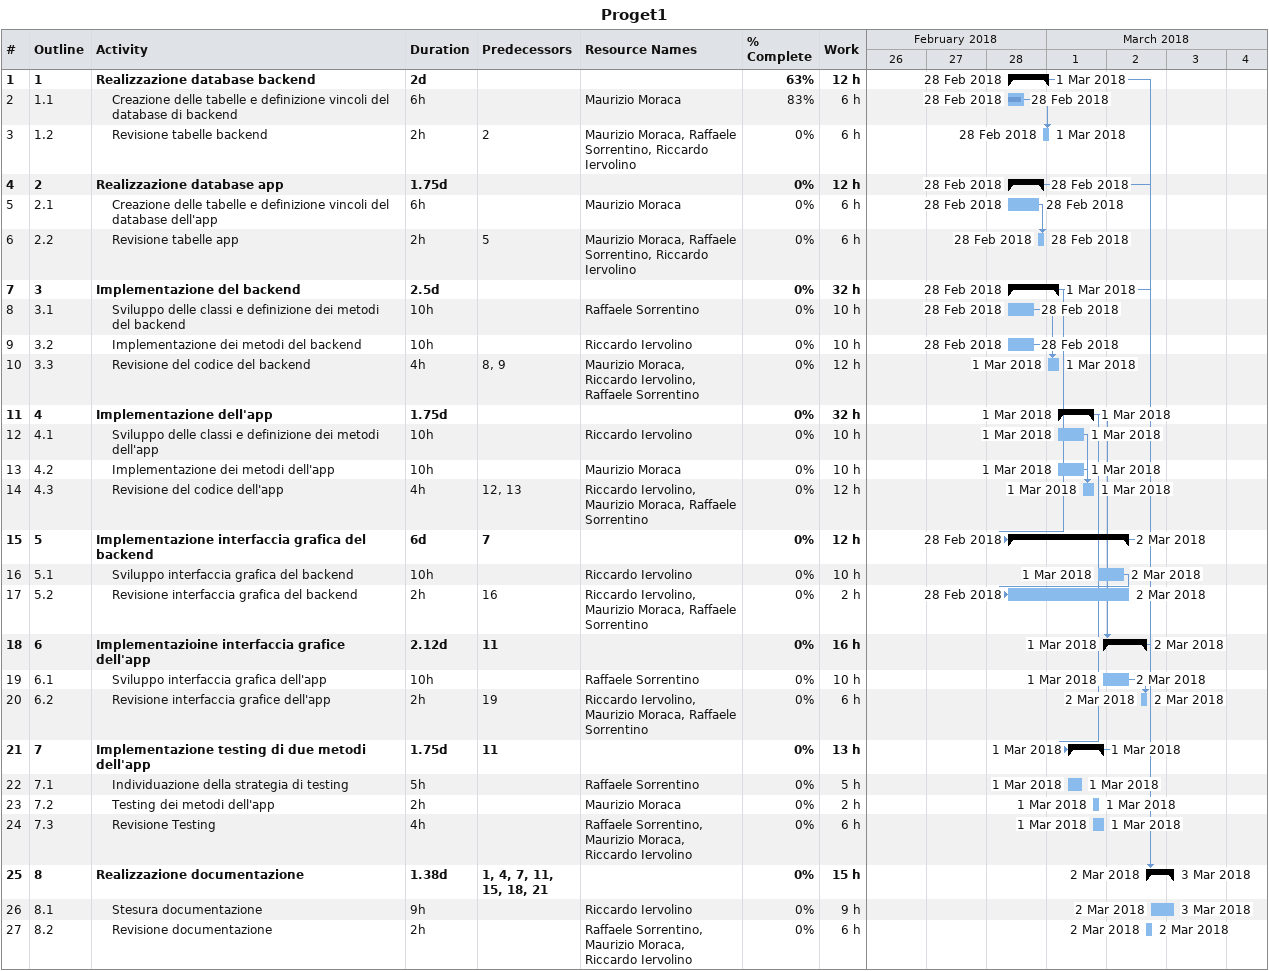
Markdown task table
Proget1

| ID | WBS | Task | Duration | Start | Finish | Predecessors | Resources | % complete | Work (h) |
|---|---|---|---|---|---|---|---|---|---|
| 1 | 1 | **Realizzazione database backend** | 2d | 2018-02-28 | 2018-03-01 |  |  | 63 | 12 |
| 2 | 1.1 | Creazione delle tabelle e definizione vincoli del database di backend | 6h | 2018-02-28 | 2018-02-28 |  | Maurizio Moraca | 83 | 6 |
| 3 | 1.2 | Revisione tabelle backend | 2h | 2018-02-28 | 2018-03-01 | 2 | Maurizio Moraca, Raffaele Sorrentino, Riccardo Iervolino | 0 | 6 |
| 4 | 2 | **Realizzazione database app** | 1.75d | 2018-02-28 | 2018-02-28 |  |  | 0 | 12 |
| 5 | 2.1 | Creazione delle tabelle e definizione vincoli del database dell'app | 6h | 2018-02-28 | 2018-02-28 |  | Maurizio Moraca | 0 | 6 |
| 6 | 2.2 | Revisione tabelle app | 2h | 2018-02-28 | 2018-02-28 | 5 | Maurizio Moraca, Raffaele Sorrentino, Riccardo Iervolino | 0 | 6 |
| 7 | 3 | **Implementazione del backend** | 2.5d | 2018-02-28 | 2018-03-01 |  |  | 0 | 32 |
| 8 | 3.1 | Sviluppo delle classi e definizione dei metodi del backend | 10h | 2018-02-28 | 2018-02-28 |  | Raffaele Sorrentino | 0 | 10 |
| 9 | 3.2 | Implementazione dei metodi del backend | 10h | 2018-02-28 | 2018-02-28 |  | Riccardo Iervolino | 0 | 10 |
| 10 | 3.3 | Revisione del codice del backend | 4h | 2018-03-01 | 2018-03-01 | 8, 9 | Maurizio Moraca, Riccardo Iervolino, Raffaele Sorrentino | 0 | 12 |
| 11 | 4 | **Implementazione dell'app** | 1.75d | 2018-03-01 | 2018-03-01 |  |  | 0 | 32 |
| 12 | 4.1 | Sviluppo delle classi e definizione dei metodi dell'app | 10h | 2018-03-01 | 2018-03-01 |  | Riccardo Iervolino | 0 | 10 |
| 13 | 4.2 | Implementazione dei metodi dell'app | 10h | 2018-03-01 | 2018-03-01 |  | Maurizio Moraca | 0 | 10 |
| 14 | 4.3 | Revisione del codice dell'app | 4h | 2018-03-01 | 2018-03-01 | 12, 13 | Riccardo Iervolino, Maurizio Moraca, Raffaele Sorrentino | 0 | 12 |
| 15 | 5 | **Implementazione interfaccia grafica del backend** | 6d | 2018-02-28 | 2018-03-02 | 7 |  | 0 | 12 |
| 16 | 5.1 | Sviluppo interfaccia grafica del backend | 10h | 2018-03-01 | 2018-03-02 |  | Riccardo Iervolino | 0 | 10 |
| 17 | 5.2 | Revisione interfaccia grafica del backend | 2h | 2018-02-28 | 2018-03-02 | 16 | Riccardo Iervolino, Maurizio Moraca, Raffaele Sorrentino | 0 | 2 |
| 18 | 6 | **Implementazioine interfaccia grafice dell'app** | 2.12d | 2018-03-01 | 2018-03-02 | 11 |  | 0 | 16 |
| 19 | 6.1 | Sviluppo interfaccia grafica dell'app | 10h | 2018-03-01 | 2018-03-02 |  | Raffaele Sorrentino | 0 | 10 |
| 20 | 6.2 | Revisione interfaccia grafice dell'app | 2h | 2018-03-02 | 2018-03-02 | 19 | Riccardo Iervolino, Maurizio Moraca, Raffaele Sorrentino | 0 | 6 |
| 21 | 7 | **Implementazione testing di due metodi dell'app** | 1.75d | 2018-03-01 | 2018-03-01 | 11 |  | 0 | 13 |
| 22 | 7.1 | Individuazione della strategia di testing | 5h | 2018-03-01 | 2018-03-01 |  | Raffaele Sorrentino | 0 | 5 |
| 23 | 7.2 | Testing dei metodi dell'app | 2h | 2018-03-01 | 2018-03-01 |  | Maurizio Moraca | 0 | 2 |
| 24 | 7.3 | Revisione Testing | 4h | 2018-03-01 | 2018-03-01 |  | Raffaele Sorrentino, Maurizio Moraca, Riccardo Iervolino | 0 | 6 |
| 25 | 8 | **Realizzazione documentazione** | 1.38d | 2018-03-02 | 2018-03-03 | 1, 4, 7, 11, 15, 18, 21 |  | 0 | 15 |
| 26 | 8.1 | Stesura documentazione | 9h | 2018-03-02 | 2018-03-03 |  | Riccardo Iervolino | 0 | 9 |
| 27 | 8.2 | Revisione documentazione | 2h | 2018-03-02 | 2018-03-02 |  | Raffaele Sorrentino, Maurizio Moraca, Riccardo Iervolino | 0 | 6 |
